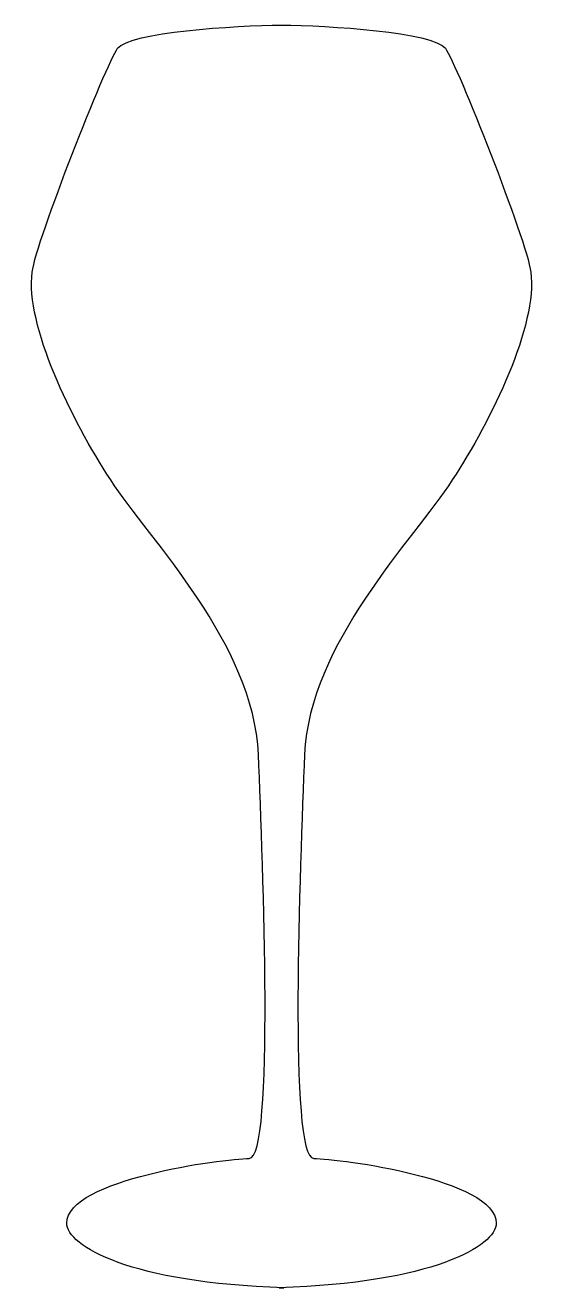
# Model space of a CAD drawing. Header units: centimetres. Extents: x -2.9 to 2.9, y -7.2 to 7.2.
import ezdxf

# ---------------------------------------------------------------- set-up
doc = ezdxf.new("R2010")
doc.units = ezdxf.units.CM
doc.header["$MEASUREMENT"] = 0
doc.layers.add('Camada 1', color=7, linetype='Continuous')

msp = doc.modelspace()

# ---------------------------------------------------------------- linework, layer by layer
at = {"layer": 'Camada 1'}
msp.add_open_spline([(-0.02646, -7.23635), (1.71979, -7.18343), (2.46062, -6.7601), (2.46062, -6.49552), (2.46062, -6.49552), (2.46062, -5.99281), (0.66145, -5.75469), (0.37041, -5.75469), (0.37041, -5.75469), (0.07937, -5.75469), (0.21166, -2.39448), (0.26458, -1.12448), (0.26458, -1.12448), (0.3175, 0.14552), (1.50812, 1.33615), (1.95791, 2.02406), (1.95791, 2.02406), (2.4077, 2.71197), (2.93687, 3.79677), (2.85749, 4.40531), (2.85749, 4.40531), (2.8091, 4.77634), (2.01082, 6.78656), (1.87853, 6.97177), (1.87853, 6.97177), (1.74624, 7.15698), (0.52915, 7.23635), (-0.00001, 7.23635), (-0.00001, 7.23635), (-0.52917, 7.23635), (-1.74626, 7.15697), (-1.87855, 6.97177), (-1.87855, 6.97177), (-2.01084, 6.78657), (-2.80912, 4.77634), (-2.85751, 4.40531), (-2.85751, 4.40531), (-2.93689, 3.79677), (-2.40772, 2.71198), (-1.95793, 2.02406), (-1.95793, 2.02406), (-1.50814, 1.33614), (-0.31751, 0.14552), (-0.2646, -1.12448), (-0.2646, -1.12448), (-0.21169, -2.39448), (-0.07939, -5.75469), (-0.37043, -5.75469), (-0.37043, -5.75469), (-0.66147, -5.75469), (-2.46064, -5.99282), (-2.46064, -6.49552), (-2.46064, -6.49552), (-2.46064, -6.7601), (-1.71981, -7.18344), (0.02644, -7.23635), (0.02644, -7.23635), (0.02644, -7.23635), (-0.02646, -7.23635), (-0.02646, -7.23635)], degree=3, knots=[0, 0, 0, 0, 0.0625, 0.0625, 0.0625, 0.0625, 0.125, 0.125, 0.125, 0.125, 0.1875, 0.1875, 0.1875, 0.1875, 0.25, 0.25, 0.25, 0.25, 0.3125, 0.3125, 0.3125, 0.3125, 0.375, 0.375, 0.375, 0.375, 0.4375, 0.4375, 0.4375, 0.4375, 0.5, 0.5, 0.5, 0.5, 0.5625, 0.5625, 0.5625, 0.5625, 0.625, 0.625, 0.625, 0.625, 0.6875, 0.6875, 0.6875, 0.6875, 0.75, 0.75, 0.75, 0.75, 0.8125, 0.8125, 0.8125, 0.8125, 0.875, 0.875, 0.875, 0.875, 1, 1, 1, 1], dxfattribs=at)

doc.saveas('drawing.dxf')
